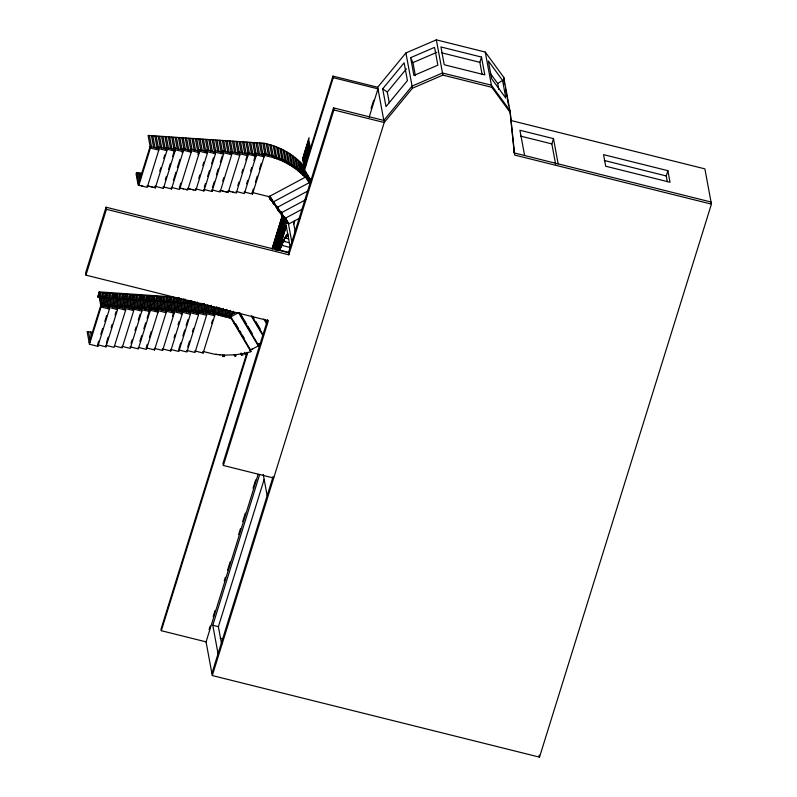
<?xml version="1.0" encoding="UTF-8"?>
<svg xmlns="http://www.w3.org/2000/svg" width="797" height="797" viewBox="0 0 797 797"><rect width="100%" height="100%" fill="white"/><g stroke="black" fill="none" stroke-linecap="round" stroke-linejoin="round"><path stroke-width="1.2" d="M290.038 247.449L281.5 245.317L284.888 237.905L287.737 234.099L284.071 239.449L279.727 250.109L281.5 244.888L279.727 250.109L289.46 252.529M224.575 355.163L224.495 356.528L223.04 356.478L223.12 355.123L234.916 354.864L244.928 353.24L245.237 354.555L246.662 354.227L246.353 352.912L250.925 351.676L250.637 350.092L230.851 316.788L238.522 312.683L258.308 345.988L249.581 350.391M281.5 245.317L283.274 240.694L283.234 241.202L289.401 242.746M284.678 241.043L284.629 241.551L284.708 240.963M283.234 241.202L284.957 237.317L284.888 237.905L288.663 238.851M284.888 237.905L287.657 233.651M286.402 235.513L286.512 234.866L286.402 235.513L287.797 235.862L287.936 235.175M287.797 235.862L287.906 235.215M106.051 207.21L106.439 209.312L288.853 254.801L288.464 252.699L106.051 207.21L85.578 273.042L85.966 275.144L268.39 320.643L223.359 465.478L273.7 478.041M85.966 275.144L106.439 209.312M109.159 297.998L97.892 297.002L99.226 291.871L172.899 296.902M97.892 297.002L99.226 291.871M140.86 174.543L141.268 173.228L136.496 172.66L136.088 173.975L138.14 185.024L150.125 146.469L166.902 150.653L155.325 187.893L146.937 185.801M100.103 294.721L100.721 292.738L179.664 297.929M137.492 174.324L137.901 173.009L139.535 181.846M102.544 293.535L102.136 294.85L104.248 306.287L104.666 304.972L102.544 293.535L103.889 293.625L106.061 305.321L105.652 306.636M89.174 342.66L101.169 304.105L99.117 293.047L100.512 293.396L102.564 304.454L102.155 305.769L101.538 302.452M109.259 304.613L109.438 309.087L97.862 346.336L89.473 344.244L101.05 306.994L98.708 294.372M156.222 136.207L158.802 150.135L147.226 187.375L138.837 185.283L150.414 148.043L148.073 135.41L264.196 143.291C279.847 146.638 295.288 154.738 304.912 167.768L303.577 160.566M105.911 293.754L105.503 295.069L107.744 307.164L108.153 305.849L105.911 293.754L107.266 293.844L109.558 306.197L109.149 307.512M109.289 293.973L108.88 295.288L110.952 306.456L111.361 305.141L109.289 293.973L110.644 294.063L112.756 305.49L112.347 306.805L111.929 304.524M112.666 294.203L112.257 295.518L114.449 307.323L114.858 306.008L112.666 294.203L114.021 294.282L116.252 306.357L115.844 307.672M97.862 346.336L97.573 344.752L98.659 341.265M100.82 334.282L102.634 328.464M104.805 321.48L106.609 315.662M113.612 295.607L114.021 294.282M116.043 294.422L115.635 295.737L117.647 306.626L118.056 305.301L116.043 294.422L117.388 294.511L119.46 305.649L119.052 306.975M116.98 295.826L117.388 294.511M119.42 294.641L119.012 295.956L121.144 307.493L121.552 306.178L119.42 294.641L120.765 294.731L122.957 306.526L122.549 307.841M165.597 149.816L166.314 147.495L183.101 151.679L171.524 188.919L163.126 186.827L163.425 188.411L155.026 186.229M106.39 342.939L108.203 337.121M111.092 327.806L112.178 324.319M115.077 315.004L116.163 311.517M159.739 171.186L160.825 167.689M163.714 158.384L164.8 154.887M97.573 344.752L105.961 346.844L117.538 309.605L116.95 306.447L133.727 310.631L122.15 347.871L114.957 346.077M125.747 307.134L126.155 305.819L124.143 294.95L122.788 294.86L122.379 296.175L124.352 306.785L141.826 311.149L130.25 348.389L121.861 346.297M126.165 295.089L125.757 296.404L127.849 307.662L128.257 306.337L126.165 295.089L127.52 295.169L129.652 306.686L129.244 308.011L128.815 305.699M127.112 296.494L127.52 295.169M124.352 306.785L124.76 305.47L122.788 294.86M124.322 309.286L125.458 305.64M173.696 150.334L174.413 148.003L175.001 151.161L163.425 188.411M165.298 179.843L166.384 176.356M168.556 169.372L170.369 163.554M172.541 156.571L174.712 149.587M129.542 295.308L129.134 296.623L131.336 308.529L131.754 307.214L129.542 295.308L130.897 295.398L133.727 310.631M125.049 306.965L125.637 310.123L114.061 347.362L105.662 345.27L105.961 346.844M130.479 296.713L130.897 295.398M132.92 295.528L132.511 296.843L134.544 307.821L134.952 306.506L132.92 295.528L134.265 295.617L136.347 306.855L135.938 308.17M136.297 295.747L135.888 297.062L138.04 308.698L138.449 307.383L136.297 295.747L137.642 295.836L139.844 307.732L139.435 309.047L138.997 306.666M132.74 308.877L133.149 307.562M173.397 180.361L175.928 172.212M177.382 167.559L179.913 159.41M182.085 152.426L182.802 150.095M142.185 305.899L142.643 308.339L143.052 307.024L141.019 296.056L139.664 295.966L139.256 297.291L141.826 311.149M141.019 296.056L141.059 299.811M143.042 296.195L142.633 297.51L144.735 308.857L145.144 307.542L143.042 296.195L144.396 296.285L146.548 307.891L146.14 309.206M143.988 297.6L144.396 296.285M139.664 295.966L141.647 306.676L141.238 307.991L158.025 312.175L146.449 349.415L138.05 347.323M189.885 151.36L190.613 149.039L207.389 153.223L195.813 190.463L187.425 188.371M131.047 343.318L132.133 339.831M135.022 330.516L136.108 327.029M138.28 320.045L140.093 314.217M179.684 186.687L180.77 183.2M146.419 296.414L146.01 297.729L148.232 309.734L148.64 308.419L146.419 296.414L147.774 296.504L150.045 308.768L147.096 318.232M188.63 138.329L191.19 152.187L179.614 189.437L171.225 187.345L171.524 188.919M147.355 297.819L147.774 296.504M149.677 296.623L149.268 297.948L151.44 309.027L151.848 307.712L149.677 296.623L151.141 296.723L153.243 308.06L152.835 309.375M149.388 297.978L149.796 296.653M149.746 307.184L149.338 308.499L166.115 312.683L154.538 349.933L146.15 347.841L147.236 344.344M153.173 296.853L152.765 298.178L154.937 309.894L155.345 308.578L153.173 296.853L154.518 296.942L156.74 308.927L156.332 310.242L155.883 307.851M139.864 341.505L141.677 335.686M143.849 328.703L145.652 322.885M197.915 154.618L199.001 151.131M149.637 310.083L149.926 311.657L138.349 348.907L129.961 346.805M196.729 138.867L199.29 152.705L187.713 189.945L179.325 187.853M156.541 297.082L156.132 298.397L158.135 309.186L158.543 307.871L156.541 297.082L157.896 297.171L159.948 308.22L159.53 309.535L158.922 306.227M157.896 297.171L157.487 298.486M159.918 297.301L159.51 298.616L161.632 310.063L162.04 308.748L159.918 297.301L161.273 297.391L163.435 309.097L163.026 310.412M156.71 311.348L157.437 309.017L174.214 313.201L162.638 350.441L154.249 348.349L154.538 349.933M206.084 152.386L206.802 150.065L223.588 154.249L212.002 191.489L203.614 189.397L203.912 190.971L195.514 188.799M160.864 298.706L161.273 297.391M149.408 337.36L151.221 331.542M198.772 178.408L199.858 174.922M202.757 165.607L203.843 162.12M166.234 309.704L166.643 308.389L164.64 297.61L163.295 297.52L162.887 298.835L164.84 309.356L182.314 313.709L170.737 350.959L162.349 348.867L162.638 350.441M166.673 297.739L166.264 299.064L168.326 310.222L168.745 308.907L166.673 297.739L168.018 297.829L170.14 309.256L169.731 310.571L169.303 308.29M164.84 309.356L165.248 308.04L163.295 297.52M165.945 308.21L166.115 312.683M214.174 152.904L214.901 150.573L215.489 153.731L203.912 190.971M204.341 187.066L205.427 183.579M207.599 176.595L209.402 170.777M211.574 163.793L213.387 157.975M170.05 297.968L169.631 299.283L171.823 311.099L172.232 309.784L170.05 297.968L171.395 298.058L174.214 313.201M170.986 299.373L171.395 298.058M173.417 298.188L173.009 299.503L175.031 310.392L175.44 309.077L173.417 298.188L174.772 298.277L176.834 309.425L176.426 310.74L175.808 307.393M174.364 299.592L174.772 298.277M176.795 298.407L176.386 299.722L178.528 311.268L178.936 309.943L176.795 298.407L178.149 298.496L180.331 310.292L179.923 311.617M172.909 312.374L173.626 310.043M172.481 316.279L173.925 311.617M212.44 187.584L214.244 181.766M216.415 174.782L218.229 168.964M220.4 161.98L222.204 156.162M183.131 310.91L183.539 309.585L181.517 298.716L180.172 298.626L179.763 299.951L182.314 313.709M180.172 298.626L182.134 309.236L181.726 310.561L198.513 314.745L186.926 351.985L178.538 349.893M230.373 153.931L231.1 151.599L247.877 155.784L236.301 193.033L227.912 190.941M222.702 181.118L223.788 177.621M174.065 337.739L175.151 334.252M178.04 324.937L179.126 321.45M181.298 314.466L182.025 312.135M229.128 140.989L231.678 154.757L220.102 192.007L212.41 189.995M183.549 298.855L185.631 310.113L185.223 311.428L183.141 300.17M184.894 298.945L187.036 310.461L186.628 311.776L186.199 309.475M187.146 300.26L189.128 310.979L188.72 312.304L186.508 300.389M178.907 348.727L180.71 342.909M182.882 335.926L184.695 330.107M186.139 325.455L187.953 319.637M188.49 300.339L190.523 311.328L190.413 314.227L178.837 351.467L170.448 349.375L170.737 350.959M237.227 141.527L239.777 155.276L228.201 192.515L219.813 190.423M190.483 300.509L192.296 310.262L191.878 311.587L189.845 300.608M193.282 311.936L193.691 310.611L191.818 300.509M194.06 301.834L195.783 311.139L195.375 312.454L193.442 301.993M196.779 312.803L197.188 311.488L195.424 301.983M197.198 313.908L197.925 311.587L214.702 315.771L203.125 353.011L194.737 350.919M197.447 302.113L198.991 310.432L198.583 311.747L196.819 302.242M237.815 185.631L238.901 182.144M241.79 172.829L242.876 169.343M245.775 160.028L246.861 156.541M187.723 346.914L189.537 341.096M192.426 331.781L193.512 328.294M199.977 312.095L200.386 310.78L199.031 303.478M201.013 303.358L202.488 311.308L202.079 312.623L200.396 303.547M202.378 303.527L203.883 311.657L203.474 312.972L202.827 309.485M215.13 307.592L216.176 313.211L215.768 314.526L205.277 311.916L205.686 310.601L204.401 303.647M254.661 155.475L255.389 153.144L255.976 156.302L244.4 193.541L236.002 191.449M206.433 310.78L206.602 315.253L195.026 352.493L186.637 350.401M205.985 305.012L207.09 310.95L206.682 312.265L206.015 308.698M246.632 183.818L247.718 180.331M250.617 171.016L251.703 167.529M253.874 160.546L255.678 154.728M207.957 304.823L209.183 311.468L208.774 312.783L207.34 305.042M210.179 313.131L210.587 311.816L209.531 306.158M211.374 305.311L212.679 312.344L212.271 313.659L210.747 305.45M213.785 311.109L213.666 314.008L214.074 312.693M262.761 155.983L263.488 153.662C281.251 157.298 300.22 166.125 309.037 182.792L272.883 202.149L269.286 196.092M244.101 191.967L252.49 194.06L252.201 192.475L253.287 188.989M255.458 182.005L257.262 176.187M259.433 169.203L261.247 163.385M211.514 323.502L212.6 320.005M252.49 194.06L264.066 156.82L263.488 153.662M216.296 306.676L217.571 313.56L217.163 314.875L219.265 315.403L219.673 314.088L218.607 308.339M222.104 309.216L223.17 314.954L222.761 316.27L220.659 315.751L221.068 314.436L219.793 307.542M225.601 310.083L226.667 315.831L226.258 317.146L224.156 316.618L224.565 315.303L223.29 308.419M226.786 309.286L228.062 316.18L227.653 317.495L229.745 318.013L230.164 316.698L229.098 310.96M250.925 351.676L231.15 318.362L231.558 317.047L230.313 310.342M272.116 248.534L282.327 215.688L272.185 249.132M275.623 249.959L274.527 244.041L274.935 242.726L276.25 249.83M277.306 250.218L275.553 240.754L275.961 239.429L277.715 248.903L277.306 250.218L278.701 250.567L286.272 226.209L284.878 225.86L283.124 216.385L282.417 216.216M278.322 246.931L276.569 237.456L276.977 236.141L278.741 245.615L278.322 246.931L279.727 247.279L279.289 244.908M279.348 243.633L277.595 234.169L278.004 232.854L279.757 242.318L279.348 243.633L280.753 243.982L280.086 240.435M280.375 240.345L278.621 230.871L279.03 229.556L280.783 239.03L280.375 240.345L281.769 240.694M281.401 237.058L279.637 227.583L280.046 226.268L281.809 235.733L281.401 237.058L282.796 237.406M282.417 233.76L280.664 224.286L281.072 222.971L282.825 232.445L282.417 233.76L283.822 234.109L283.383 231.748M283.443 230.472L281.69 220.998L282.098 219.683L283.852 229.157L283.443 230.472L284.838 230.821L284.18 227.265M285.864 227.524L284.469 227.175L282.716 217.711L283.124 216.385M310.87 180.451L304.574 169.851L302.531 158.802L309.077 137.732M284.469 227.175L284.878 225.86M246.98 352.613L161.024 629.132L161.313 630.706L206.064 641.864L258.138 474.354M304.285 168.277L332.937 76.104L377.678 87.262L405.922 52.941L436.348 39.85L485.263 52.054L503.754 77.339L510.289 112.596L514.663 155.056L711.422 204.122L539.509 757.15L212.301 675.547L205.985 641.475M161.313 630.706L247.837 352.364M304.574 169.851L333.226 77.678L332.937 76.104M293.794 223.917L294.78 220.759M267.633 319.727L222.971 463.376L223.359 465.478M288.464 252.699L333.485 107.864L383.825 120.417L412.069 86.096L442.494 73.005L491.41 85.199L509.901 110.494L514.274 152.944L711.034 202.02M288.853 254.801L333.873 109.966L333.485 107.864M209.093 629.6L210.199 626.034M213.158 616.529L215.001 610.592M224.236 580.883L225.342 577.327M227.553 570.194L230.144 561.875M238.642 534.558L240.485 528.61M242.696 521.487L245.287 513.168M253.038 488.222L255.628 479.904M371.053 108.591L373.634 100.302M369.131 117.279L377.977 88.846L333.226 77.678M218.049 653.689L212.789 625.276L259.692 474.394M221.676 644.424L218.378 626.671L264.176 479.356M211.912 673.445L273.152 476.437M212.301 675.547L384.214 122.519L412.457 88.198L442.883 75.107L491.799 87.311L510.289 112.596M482.065 74.211L479.874 62.345L481.508 57.075L440.94 46.963L444.238 64.756L484.805 74.878L481.508 57.075M555.639 164.351L551.853 143.908L553.487 138.638L519.933 130.27L524.615 155.525M667.318 181.736L666.242 175.948L667.876 170.678L603.558 154.638L605.7 166.214L670.028 182.254L667.876 170.678M382.699 88.826L404.119 62.804L407.416 80.597L385.997 106.619L382.699 88.826L387.292 92.073L389.265 102.753M387.292 92.073L406.41 68.841M498.822 89.463L497.717 83.536L502.558 80.377L488.352 60.941L491.649 78.744L505.856 98.17L502.558 80.377M304.504 174.174L310.471 184.127M304.544 174.144L305.131 177.303L268.978 196.66L252.201 192.475M268.828 197.128L270.103 196.441M271.847 199.389L270.572 200.067L269.874 198.891L271.149 198.204M275.055 203.693L273.779 204.381L273.072 203.205L274.357 202.518M278.263 208.007L276.977 208.684L276.28 207.509L277.555 206.831M308.559 190.622L276.788 207.638L272.594 200.575L273.072 203.205M280.006 210.946L278.731 211.633L278.033 210.458L279.309 209.77M279.488 211.823L280.185 212.998L281.461 212.311M276.977 208.684L276.489 206.064L280.693 213.128L305.889 199.629M283.214 215.26L281.929 215.947L281.231 214.762L282.507 214.084M280.693 213.128L280.395 211.544L284.589 218.617L302.123 209.222M286.412 219.564L285.137 220.251L284.439 219.075L285.715 218.388M285.206 217.471L288.205 222.522L286.88 223.2L286.183 222.014L287.468 221.337M300.549 217.651L288.494 224.096L284.3 217.033L284.589 218.617M230.562 315.204L235.673 312.474M258.059 344.204L259.334 343.517M258.308 345.988L258.009 344.414L261.296 342.65M251.962 349.206L253.237 348.518M410.624 57.673L434.554 47.372L437.852 65.165L413.922 75.466L410.624 57.673L412.946 62.614L415.367 75.665M412.946 62.614L436.876 52.313M241.122 352.991L241.551 355.293L242.995 355.063L242.786 353.719M233.979 354.725L234.776 354.635L235.065 356.209L235.723 356.129L235.573 354.785M101.329 296.902L103.789 297.062M114.858 297.789L117.318 297.958M149.318 300.051L153.004 300.3M161.622 300.868L164.082 301.027M175.151 301.754L177.611 301.914M198.533 303.288L200.993 303.448M111.62 298.158L122.728 298.885M125.189 299.054L136.297 299.782M138.758 299.941L163.435 301.565M165.896 301.724L196.739 303.747M199.2 303.906L204.142 304.235M89.473 344.244L87.132 331.612L91.904 332.18M219.055 354.635L220.5 354.735M223.12 355.123L214.602 354.247L202.837 351.437L203.125 353.011M215.808 354.247L216.764 354.396M441.687 52.821L479.874 62.345M510.538 120.397L704.887 168.864L711.422 204.122M520.69 136.138L551.853 143.908M604.305 160.496L666.242 175.948M333.873 109.966L384.214 122.519L377.678 87.262M255.996 142.753L258.138 153.831M206.831 139.525L208.904 150.583M262.741 153.472L273.331 156.112M198.642 138.987L200.804 150.075M305.131 177.303C296.514 168.187 285.505 161.383 273.52 157.667L254.651 152.964L252.719 142.543M264.066 156.82L247.289 152.635L247.877 155.784M239.15 152.107L255.976 156.302M222.303 150.912L239.777 155.276M231.678 154.757L214.204 150.404L212.251 139.883M198.712 149.547L215.489 153.731M199.29 152.705L182.513 148.521L183.101 151.679M191.19 152.187L173.716 147.834L171.754 137.223M158.224 146.977L175.001 151.161M150.414 148.043L158.802 150.135M229.267 191.19L230.662 191.539M232.754 192.057L234.159 192.406M222.602 191.031L224.007 191.38M226.099 191.908L227.504 192.256M188.819 188.63L190.214 188.979M192.316 189.507L193.711 189.855M182.114 188.471L183.519 188.819M185.611 189.337L187.016 189.686M282.008 217.531L282.716 217.711M148.332 186.06L149.726 186.408M151.828 186.936L153.223 187.285M281.401 219.504L283.493 220.032L285.246 229.506L283.852 229.157M141.637 185.9L143.032 186.249M280.992 220.829L281.69 220.998M280.375 222.801L282.477 223.319M279.966 224.116L280.664 224.286M279.348 226.089L281.451 226.617M278.94 227.404L279.637 227.583M278.332 229.387L280.424 229.905L282.178 239.379L280.783 239.03M277.914 230.702L278.621 230.871M282.825 232.445L284.23 232.794L282.915 225.69M277.306 232.674L279.398 233.202M276.898 233.989L277.595 234.169M281.809 235.733L283.204 236.081L282.108 230.164M276.28 235.962L278.382 236.49L279.259 241.222M275.872 237.287L276.569 237.456M275.254 239.259L277.356 239.777L279.109 249.252L277.715 248.903M274.845 240.574L275.553 240.754M279.757 242.318L281.162 242.667L280.504 239.12M274.238 242.547L276.33 243.075L277.645 250.178M273.829 243.862L274.527 244.041M278.741 245.615L280.136 245.964L279.697 243.593M273.212 245.845L275.314 246.363M272.803 247.16L273.501 247.329L273.909 246.014L274.567 249.571M205.686 310.601L207.09 310.95M209.183 311.468L210.587 311.816M212.679 312.344L215.479 312.952M216.176 313.211L218.966 313.819M219.673 314.088L222.463 314.695M223.17 314.954L225.959 315.562M226.667 315.831L229.456 316.439M230.164 316.698L231.558 317.047M198.991 310.432L200.386 310.78M202.488 311.308L203.883 311.657M192.296 310.262L193.691 310.611M195.783 311.139L197.188 311.488M189.825 311.069L206.602 315.253M182.134 309.236L183.539 309.585M185.631 310.113L187.036 310.461M189.128 310.979L190.523 311.328M175.44 309.077L176.834 309.425M178.936 309.943L180.331 310.292M165.248 308.04L166.643 308.389M168.745 308.907L170.14 309.256M172.232 309.784L190.413 314.227M99.326 292.389L100.711 292.738M158.543 307.871L159.948 308.22M162.04 308.748L163.435 309.097M151.848 307.712L153.243 308.06M155.345 308.578L156.74 308.927M141.647 306.676L143.052 307.024M145.144 307.542L146.548 307.891M148.64 308.419L150.045 308.768M97.792 296.474L98.868 296.743M134.952 306.506L136.347 306.855M138.449 307.383L139.844 307.732M124.76 305.47L126.155 305.819M128.257 306.337L129.652 306.686M131.754 307.214L149.926 311.657M118.056 305.301L119.46 305.649M121.552 306.178L122.957 306.526M111.361 305.141L112.756 305.49M114.858 306.008L116.252 306.357M108.85 305.928L125.637 310.123M101.169 304.105L102.564 304.454M104.666 304.972L106.061 305.321M108.153 305.849L109.558 306.197M100.761 305.42L117.538 309.605M101.05 306.994L109.438 309.087M212.789 625.276L218.378 626.671M220.241 638.218L222.652 638.825M273.232 156.092L283.214 159.978L291.234 164.481M292.419 165.238L300.688 171.694L298.636 160.645M303.169 174.045L304.643 175.519L302.103 172.959M490.613 73.812L497.717 83.536M304.354 173.945L305.112 175.091L303.348 165.617M302.531 158.802L305.331 163.515L305.729 165.676M310.581 178.877L311.278 180.052M281.301 211.992L282.507 214.004M277.396 206.503L278.601 208.515M282.686 216.126L283.383 217.312M270.193 196.54L271.996 199.559M274.537 204.57L275.234 205.746M271.329 200.256L272.026 201.432L271.618 199.24M264.734 319.507L267.204 323.672M263.787 318.999L266.875 324.21M252.729 316.329L253.974 318.411M255.827 321.53L260.151 328.822M251.792 315.821L263.538 335.607M251.463 316.359L263.209 336.135M239.797 312.643L246.592 324.09M247.827 326.172L252.161 333.465M239.469 313.181L258.009 344.414M232.485 314.177L231.778 313.002L233.063 312.314L233.76 313.5L233.342 311.248M235.504 323.532L238.602 328.743M239.837 330.825L241.073 332.907M242.308 334.989L244.161 338.107M553.487 138.638L558.169 163.893M505.597 89.244L506.912 96.357M507.35 98.728L508.675 105.852M513.617 149.398L514.274 152.944M485.263 52.054L491.799 87.311M436.348 39.85L442.883 75.107M539.121 755.048L539.509 757.15M405.922 52.941L412.457 88.198M308.668 139.047L310.422 148.521M308.05 141.029L309.814 150.503M307.642 142.344L309.405 151.819M307.034 144.317L308.788 153.791M306.626 145.632L308.379 155.106M306.008 147.614L307.762 157.079M305.6 148.929L307.353 158.404M304.982 150.902L306.735 160.376M309.824 178.687L310.481 182.234M304.574 152.217L306.327 161.691M309.126 177.512L310.003 182.244L308.449 179.634L309.037 182.792M308.07 175.738L309.246 182.055M303.966 154.19L305.719 163.664M307.373 174.563L308.549 180.879M303.547 155.515L305.311 164.979M304.275 161.751L305.341 167.509M306.327 172.8L307.493 179.116M305.63 171.624L306.795 177.93M302.94 157.487L304.693 166.962M302.591 164.471L304.932 177.103M301.127 162.996L303.458 175.629M302.86 173.726L303.149 175.31M300.15 162L302.392 174.543M300.648 171.654L300.937 173.238M297.64 159.679L299.692 170.727M299.194 170.349L299.493 171.923M295.976 158.384L298.317 171.016M297.67 169.113L297.968 170.697M294.95 157.447L297.002 168.496M296.145 167.878L296.444 169.462M293.246 156.212L295.288 167.26M294.551 166.732L294.84 168.306M292.1 155.395L294.442 168.028M290.377 154.19L292.718 166.822M289.181 153.422L291.523 166.055M289.51 163.385L289.809 164.959M287.398 152.287L289.45 163.345M288.763 162.957L289.062 164.531M286.163 151.599L288.504 164.222M287.906 162.468L288.195 164.043M284.33 150.533L286.382 161.582M286.183 161.482L286.472 163.066M283.055 149.916L285.396 162.548M284.399 160.595L284.688 162.17M281.172 148.919L283.214 159.978M282.616 159.709L282.905 161.283M279.867 148.342L281.919 159.39M293.505 222.343L295.368 232.415M280.654 158.852L280.942 160.426M277.904 147.495L280.245 160.127M276.589 146.937L278.93 159.569M274.576 146.19L276.918 158.822M276.16 157.069L276.459 158.643M288.205 222.522L292.051 243.294M273.241 145.672L275.294 156.73M286.153 219.255L286.88 223.2M274.268 156.411L274.557 157.985M285.744 219.623L286.183 222.014M271.179 145.034L273.52 157.667M284.519 216.734L290.417 248.534M284.021 216.824L284.439 219.075M269.784 144.685L271.837 155.744M281.221 212.092L281.64 214.363M280.803 212.46L281.231 214.762M267.692 144.167L269.735 155.216M279.777 210.777L280.185 212.998M266.288 143.819L268.34 154.867M278.432 210.059L278.731 211.633M277.595 208.087L278.033 210.458M275.872 205.287L276.28 207.509M264.196 143.291L266.238 154.349M262.841 143.211L264.843 154M279.617 234.378L280.056 236.749M273.481 202.797L273.779 204.381M260.818 143.071L263.04 155.056M270.283 198.493L270.572 200.067M259.463 142.982L261.635 154.708M269.436 196.55L269.874 198.891M257.441 142.852L259.543 154.18M254.064 142.633L256.046 153.313M250.696 142.404L252.838 154.01M249.341 142.324L251.444 153.662M247.319 142.185L249.351 153.144M245.964 142.095L247.947 152.795M243.942 141.966L246.143 153.851M242.587 141.876L244.749 153.502M240.564 141.746L242.647 152.974M239.22 141.657L241.252 152.625M235.882 141.438L238.084 153.343M233.86 141.308L235.992 152.825M232.505 141.218L234.587 152.476M230.482 141.079L232.495 151.948M227.105 140.86L229.287 152.655M225.75 140.77L227.892 152.307M223.728 140.641L225.8 151.789M222.383 140.551L224.395 151.44M223.001 151.091L223.588 154.249M220.351 140.421L222.592 152.496M219.006 140.332L221.197 152.147M216.983 140.192L219.095 151.619M215.628 140.103L217.701 151.271M213.606 139.973L215.598 150.753M210.229 139.754L212.4 151.46M208.874 139.664L210.996 151.111M205.506 139.445L207.499 150.234M244.818 352.264L245.237 354.555M206.802 150.065L207.389 153.223M203.474 139.306L205.696 151.291M211.713 189.915L212.002 191.489M202.129 139.216L204.301 150.942M263.219 474.374L267.174 495.684M200.107 139.086L202.199 150.424M233.85 321.829L234.149 323.413M230.851 316.788L231.15 318.362M228.43 310.91L229.745 318.013M195.375 138.778L197.606 150.782M235.424 354.555L235.723 356.129M193.352 138.648L195.504 150.254M224.933 310.043L226.258 317.146M191.997 138.558L194.109 149.906M223.867 315.044L224.156 316.618M189.975 138.419L192.007 149.388M221.446 309.166L222.761 316.27M220.37 314.167L220.659 315.751M186.598 138.2L188.809 150.085M217.74 307.194L219.265 315.403M185.253 138.11L187.405 149.736M183.23 137.981L185.312 149.218M214.363 306.955L215.768 314.526M222.742 354.904L223.04 356.478M181.875 137.891L183.908 148.87M212.929 306.486L214.702 315.771M179.853 137.761L182.105 149.926M178.498 137.672L180.71 149.577M176.476 137.532L178.608 149.049M175.131 137.453L177.213 148.7M173.098 137.313L175.111 148.182M203.783 303.806L205.277 311.916M169.721 137.094L171.913 148.89M168.376 137.004L170.518 148.541M166.354 136.875L168.416 148.013M197.925 311.587L198.513 314.745M164.999 136.785L167.021 147.664M166.314 147.495L166.902 150.653M194.797 302.103L195.235 304.484M162.977 136.646L165.208 148.72M161.622 136.566L163.813 148.372M191.619 302.94L192.027 305.191M159.599 136.426L161.721 147.853M158.254 136.337L160.317 147.505M154.877 136.118L157.119 148.212M152.845 135.988L155.016 147.684M151.5 135.898L153.622 147.335M149.477 135.759L151.52 146.817M155.036 186.319L155.325 187.893M140.77 177.711L139.923 173.138L139.515 174.453L140.571 180.172M136.496 172.66L138.837 185.283M157.437 309.017L158.025 312.175M154.11 298.267L154.558 300.658M103.919 297.281L104.347 299.622M100.721 298.028L101.129 300.24M90.559 332.09L91.406 336.673M88.527 331.96L90.37 341.903M241.352 353.948L241.551 355.293M234.916 354.864L235.065 356.209M503.754 77.339L504.501 84.621M282.905 245.237L282.935 245.147M286.362 237.665L286.282 238.253L286.392 237.606"/></g></svg>
